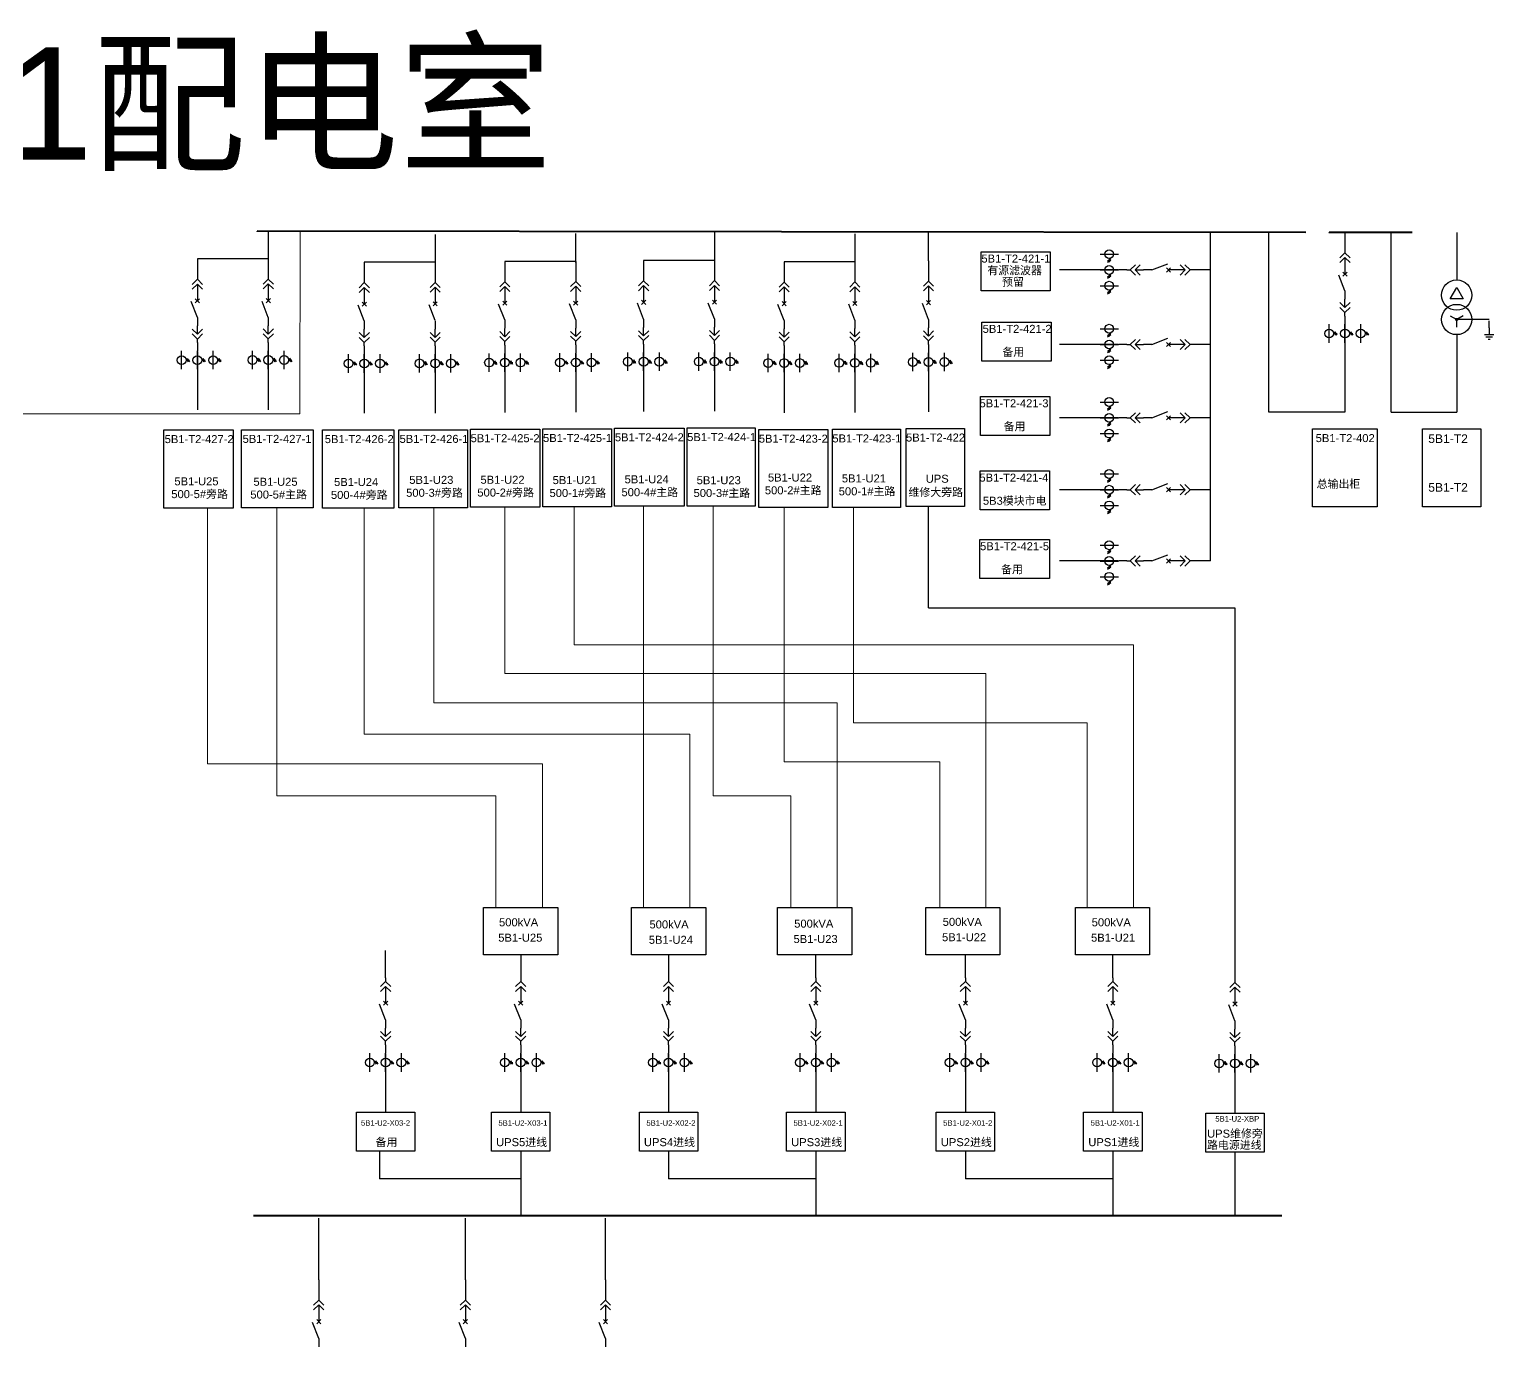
# Model space of a CAD drawing. Header units: metres. Extents: x 1150 to 1425, y 562 to 788.
# Drawn here: x 1287.2 to 1417.6, y 670.5 to 787.8 of the extents above; entities that cross this region are included whole.
import ezdxf
from ezdxf.enums import TextEntityAlignment as Align

# ---------------------------------------------------------------- set-up
doc = ezdxf.new("R2010")
doc.units = ezdxf.units.M
doc.header["$MEASUREMENT"] = 0
doc.linetypes.add('CENTER', pattern=[2, 1.25, -0.25, 0.25, -0.25])
doc.linetypes.add('CONTINOUS', pattern=[0])
doc.layers.get('0').update_dxf_attribs({"linetype": 'CONTINUOUS', "lineweight": 25})
doc.styles.add('Standard_copy2', font='arial.ttf')

# ---------------------------------------------------------------- blocks, each defined once
blk = doc.blocks.new('DYDQAA05')
at = {"color": 0}
blk.add_lwpolyline([(0, 0), (0, -7)], dxfattribs=at)
blk = doc.blocks.new('DYDQAA03')
at = {"color": 0}
for points in [[(0, 0), (0, -1.5)], [(-2.12, -3.62), (0, -1.5)], [(-2.12, -5.62), (0, -3.5)], [(2.12, -3.62), (0, -1.5)], [(2.12, -5.62), (0, -3.5)], [(0, -3.5), (0, -7)]]:
    blk.add_lwpolyline(points, dxfattribs=at)
blk = doc.blocks.new('DYDQAA09')
at = {"color": 0}
blk.add_lwpolyline([(0, 0), (0, -3.5)], dxfattribs=at)
blk.add_lwpolyline([(0, 0), (0, -3.5)], dxfattribs=at)
blk.add_lwpolyline([(0, 0), (0, -3.5)], dxfattribs=at)
blk.add_lwpolyline([(0, 0), (0, -3.5)], dxfattribs=at)
blk.add_lwpolyline([(0, 0), (0, -3.5)], dxfattribs=at)
blk.add_lwpolyline([(0, 0), (0, -3.5)], dxfattribs=at)
blk.add_lwpolyline([(0, 0), (0, -3.5)], dxfattribs=at)
blk.add_lwpolyline([(0, 0), (0, -3.5)], dxfattribs=at)
blk.add_lwpolyline([(0, 0), (0, -3.5)], dxfattribs=at)
blk = doc.blocks.new('DYDQ0201')
at = {"color": 0}
for points in [[(0.86, -0.86), (-0.86, 0.86)], [(-0.86, -0.86), (0.86, 0.86)], [(0, -7), (-2.61, -0.37)]]:
    blk.add_lwpolyline(points, dxfattribs=at)
blk = doc.blocks.new('DYDQAA04')
at = {"color": 0}
for points in [[(0, -3.5), (0, 0)], [(-2.12, -1.38), (0, -3.5)], [(-2.12, -3.38), (0, -5.5)], [(2.12, -1.38), (0, -3.5)], [(2.12, -3.38), (0, -5.5)], [(0, -7), (0, -5.5)]]:
    blk.add_lwpolyline(points, dxfattribs=at)
blk = doc.blocks.new('A$C03DD39B5')
for p, q in [((417, 475), (283, 392)), ((417, 422), (283, 339)), ((350, 333), (350, 467))]:
    blk.add_line(p, q)
blk.add_lwpolyline([(700, 167), (0, 167)])
blk.add_circle((350, 167), 167)

msp = doc.modelspace()

# ---------------------------------------------------------------- linework, layer by layer
for p, q in [((1308.51, 767.27, -38963.55), (1308.51, 769.85, -37580.28)), ((1335.89, 767.05, -18792.38), (1335.89, 769.63, -17409.11)), ((1348.25, 767.13, -18792.38), (1348.25, 769.71, -17409.11)), ((1360.76, 767.01, -18792.38), (1360.76, 769.59, -17409.11)), ((1367.3, 767.2, -19297.44), (1367.3, 769.78, -17914.17)), ((1392.4, 740.46), (1392.41, 769.74, -37580.28)), ((1397.62, 753.71, -37580.28), (1397.62, 769.73, -37580.28)), ((1408.49, 753.71, -39365.66), (1408.49, 769.73, -37580.28)), ((1414.34, 769.73, -34754.74), (1414.34, 765.49, -39365.66)), ((1323.37, 766.97, -18792.38), (1323.37, 769.55, -17409.11)), ((1308.49, 767.36, -38963.55), (1302.17, 767.36, -38963.55)), ((1323.36, 767.07, -18792.38), (1317.04, 767.07, -18792.38)), ((1335.87, 767.14, -18792.38), (1329.56, 767.14, -18792.38)), ((1348.23, 767.22, -18792.38), (1341.92, 767.22, -18792.38)), ((1360.74, 767.11, -18792.38), (1354.43, 767.11, -18792.38)), ((1382.53, 766.38, 2201.21), (1378.96, 766.38, 2201.21)), ((1384.16, 766.38, 2201.21), (1382.53, 766.38, 2201.21)), ((1413.76, 763.8, -39365.66), (1414.34, 764.81, -39365.66)), ((1413.76, 763.8, -39365.66), (1414.34, 764.81, -39365.66)), ((1414.34, 764.81, -39365.66), (1414.93, 763.8, -39365.66)), ((1414.93, 763.8, -39365.66), (1413.76, 763.8, -39365.66)), ((1413.76, 762.31, -39365.66), (1414.34, 761.97, -39365.66)), ((1414.33, 762.07, -39365.66), (1414.24, 761.98, -39365.66)), ((1414.38, 762.07, -39365.66), (1414.25, 761.94, -39365.66)), ((1414.3, 762.06, -39365.66), (1414.25, 762.01, -39365.66)), ((1414.39, 762.06, -39365.66), (1414.26, 761.92, -39365.66)), ((1414.42, 762.04, -39365.66), (1414.28, 761.9, -39365.66)), ((1414.43, 762.03, -39365.66), (1414.29, 761.89, -39365.66)), ((1414.44, 761.99, -39365.66), (1414.33, 761.87, -39365.66)), ((1414.93, 762.31, -39365.66), (1414.34, 761.97, -39365.66)), ((1414.34, 761.3, -39365.66), (1414.34, 761.97, -39365.66)), ((1417.23, 761.97, -39365.66), (1414.34, 761.97, -39365.66)), ((1414.45, 761.97, -39365.66), (1414.35, 761.87, -39365.66)), ((1404.39, 761.49, -37580.28), (1404.39, 759.86, -37580.28)), ((1414.34, 760.62, -39365.66), (1414.34, 753.71, -39365.66)), ((1416.83, 760.62, -39365.66), (1417.64, 760.62, -39365.66)), ((1382.53, 759.74, 2201.21), (1378.96, 759.74, 2201.21)), ((1384.16, 759.74, 2201.21), (1382.53, 759.74, 2201.21)), ((1404.39, 759.86, -37580.28), (1404.39, 753.71, -37580.28)), ((1416.93, 760.42, -39365.66), (1417.54, 760.42, -39365.66)), ((1417.13, 760.21, -39365.66), (1417.33, 760.21, -39365.66)), ((1302.17, 759.12, -36762.34), (1302.17, 757.48, -36762.34)), ((1308.49, 759.14, -36070.7), (1308.49, 757.5, -36070.7)), ((1317.04, 758.83, -16591.17), (1317.04, 757.19, -16591.17)), ((1323.36, 758.84, -15899.53), (1323.36, 757.2, -15899.53)), ((1329.56, 758.91, -16591.17), (1329.56, 757.27, -16591.17)), ((1335.87, 758.92, -15899.53), (1335.87, 757.28, -15899.53)), ((1341.92, 758.99, -16591.17), (1341.92, 757.35, -16591.17)), ((1348.23, 759, -15899.53), (1348.23, 757.36, -15899.53)), ((1354.43, 758.87, -16591.17), (1354.43, 757.23, -16591.17)), ((1360.74, 758.88, -15899.53), (1360.74, 757.24, -15899.53)), ((1367.3, 758.96, -17096.23), (1367.3, 757.32, -17096.23)), ((1302.17, 757.48, -36762.34), (1302.17, 753.92, -36762.34)), ((1308.49, 757.5, -36070.7), (1308.49, 753.93, -36070.7)), ((1317.04, 757.19, -16591.17), (1317.04, 753.62, -16591.17)), ((1323.36, 757.2, -15899.53), (1323.36, 753.64, -15899.53)), ((1329.56, 757.27, -16591.17), (1329.56, 753.7, -16591.17)), ((1335.87, 757.28, -15899.53), (1335.87, 753.72, -15899.53)), ((1341.92, 757.35, -16591.17), (1341.92, 753.78, -16591.17)), ((1348.23, 757.36, -15899.53), (1348.23, 753.8, -15899.53)), ((1354.43, 757.23, -16591.17), (1354.43, 753.66, -16591.17)), ((1360.74, 757.24, -15899.53), (1360.74, 753.68, -15899.53)), ((1367.3, 757.32, -17096.23), (1367.3, 753.76, -17096.23)), ((1382.53, 753.21, 2201.21), (1378.96, 753.21, 2201.21)), ((1384.16, 753.21, 2201.21), (1382.53, 753.21, 2201.21)), ((1404.39, 753.71, -37580.28), (1397.62, 753.71, -37580.28)), ((1408.49, 753.71, -39365.66), (1414.34, 753.71, -39365.66)), ((1382.53, 746.81, 2201.21), (1378.96, 746.81, 2201.21)), ((1384.16, 746.81, 2201.21), (1382.53, 746.81, 2201.21)), ((1382.53, 740.46, 2201.21), (1378.96, 740.46, 2201.21)), ((1384.16, 740.46, 2201.21), (1382.53, 740.46, 2201.21)), ((1318.94, 696.57, -16494.78), (1318.94, 694.93, -16494.78)), ((1330.97, 696.57, -16494.78), (1330.97, 694.93, -16494.78)), ((1344.14, 696.57, -16494.78), (1344.14, 694.93, -16494.78)), ((1357.25, 696.57, -16494.78), (1357.25, 694.93, -16494.78)), ((1370.58, 696.57, -16494.78), (1370.58, 694.93, -16494.78)), ((1383.72, 696.57, -16494.78), (1383.72, 694.93, -16494.78)), ((1394.59, 696.49, -15207.89), (1394.59, 694.85, -15207.89)), ((1318.94, 694.93, -16494.78), (1318.94, 691.36, -16494.78)), ((1330.97, 694.93, -16494.78), (1330.97, 691.36, -16494.78)), ((1344.14, 694.93, -16494.78), (1344.14, 691.36, -16494.78)), ((1357.25, 694.93, -16494.78), (1357.25, 691.36, -16494.78)), ((1370.58, 694.93, -16494.78), (1370.58, 691.36, -16494.78)), ((1383.72, 694.93, -16494.78), (1383.72, 691.36, -16494.78)), ((1394.59, 694.85, -15207.89), (1394.59, 691.28, -15207.89)), ((1318.4, 687.89, -16494.78), (1318.4, 685.42, -16494.78)), ((1330.97, 687.89, -16494.78), (1330.97, 682.12, -16494.78)), ((1344.14, 687.89, -16494.78), (1344.14, 685.42, -16494.78)), ((1357.25, 687.89, -16494.78), (1357.25, 682.12, -16494.78)), ((1370.58, 687.89, -16494.78), (1370.58, 685.42, -16494.78)), ((1383.72, 687.89, -16494.78), (1383.72, 682.21, -16494.78)), ((1383.72, 687.89, -16494.78), (1383.72, 685.42, -16494.78)), ((1394.59, 687.8, -16182.2), (1394.59, 682.08, -16182.2)), ((1330.97, 685.42, -16494.78), (1318.4, 685.42, -16494.78)), ((1357.25, 685.42, -16494.78), (1344.14, 685.42, -16494.78)), ((1383.72, 685.42, -16494.78), (1370.58, 685.42, -16494.78)), ((1312.98, 676.44, -17213.37), (1312.98, 681.94, -15830.09)), ((1326.04, 676.44, -17213.37), (1326.04, 681.94, -15830.09)), ((1338.52, 676.44, -17213.37), (1338.52, 681.94, -15830.09))]:
    msp.add_line(p, q)
at = {"color": 1, "lineweight": 20}
for p, q in [((1311.29, 753.58, -16591.17), (1311.32, 769.85, -37580.28)), ((1264.26, 753.58, -16591.17), (1311.29, 753.58, -16591.17))]:
    msp.add_line(p, q, dxfattribs=at)
at = {"linetype": 'CENTER', "ltscale": 0.5}
msp.add_line((1417.23, 761.23, -39365.66), (1417.23, 761.97, -39365.66), dxfattribs=at)
at = {"color": 4, "lineweight": 20}
for p, q in [((1303.06, 745.18, -62213.62), (1303.06, 722.4, -62213.62)), ((1317.04, 745.18, -17409.11), (1317.04, 725.05, -17409.11)), ((1323.22, 745.19, -16717.47), (1323.22, 727.84, -16717.47)), ((1329.56, 745.26, -17409.11), (1329.56, 730.44, -17409.11)), ((1335.74, 745.27, -16717.47), (1335.74, 733, -16717.47)), ((1335.74, 733, -16717.47), (1385.54, 733, -16717.47)), ((1385.54, 733, -16717.47), (1385.54, 709.61, 41794.41)), ((1329.56, 730.44, -17409.11), (1372.41, 730.44, -17409.11)), ((1372.41, 730.44, -17409.11), (1372.41, 709.61, 41794.41)), ((1323.22, 727.84, -16717.47), (1359.15, 727.84, -16717.47)), ((1359.15, 727.84, -16717.47), (1359.15, 709.61, 41794.41)), ((1317.04, 725.05, -17409.11), (1346.04, 725.05, -17409.11)), ((1346.04, 725.05, -17409.11), (1346.04, 709.61, 41794.41)), ((1303.06, 722.4, -62213.62), (1332.9, 722.4, -62213.62)), ((1332.9, 722.4, -62213.62), (1332.9, 709.61, 41794.41))]:
    msp.add_line(p, q, dxfattribs=at)
at = {"color": 6, "lineweight": 20}
for p, q in [((1309.25, 745.19, -61521.98), (1309.25, 719.53, -61521.98)), ((1341.92, 745.34, -17409.11), (1341.92, 709.61, 41794.41)), ((1348.1, 745.35, -16717.47), (1348.1, 719.53, -16717.47)), ((1354.43, 745.22, -17409.11), (1354.43, 722.56, -17409.11)), ((1360.61, 745.23, -16717.47), (1360.61, 726.04, -16717.47)), ((1360.61, 726.04, -16717.47), (1381.43, 726.04, -16717.47)), ((1381.43, 726.04, -16717.47), (1381.43, 709.61, 41794.41)), ((1354.43, 722.56, -17409.11), (1368.29, 722.56, -17409.11)), ((1368.29, 722.56, -17409.11), (1368.29, 709.61, 41794.41)), ((1309.25, 719.53, -61521.98), (1328.76, 719.53, -61521.98)), ((1328.76, 719.53, -61521.98), (1328.76, 712.2, -46826.32)), ((1348.1, 719.53, -16717.47), (1355.03, 719.53, -16717.47)), ((1355.03, 719.53, -16717.47), (1355.03, 709.61, 41794.41)), ((1328.76, 712.2, -46826.32), (1328.76, 709.61, 41794.41))]:
    msp.add_line(p, q, dxfattribs=at)
at = {"color": 5, "lineweight": 30}
for p, q in [((1367.3, 736.3, -19549.99), (1367.3, 745.31, -17914.17)), ((1367.3, 736.3, -19549.99), (1394.59, 736.3, -19549.99)), ((1394.59, 736.3, -19549.99), (1394.59, 703.24, -17409.11))]:
    msp.add_line(p, q, dxfattribs=at)
at = {"color": 3}
msp.add_line((1318.91, 705.76, -17409.11), (1318.91, 703.32, -17409.11), dxfattribs=at)
at = {"lineweight": -3}
for p, q in [((1330.97, 705.39, 41794.41), (1330.97, 703.32, -18695.99)), ((1344.14, 705.39, 41794.41), (1344.14, 703.32, -18695.99)), ((1357.25, 703.32, -18695.99), (1357.25, 705.39, 41794.41)), ((1370.58, 703.32, -18695.99), (1370.58, 705.39, 41794.41)), ((1383.72, 703.32, -18695.99), (1383.72, 705.39, 41794.41))]:
    msp.add_line(p, q, dxfattribs=at)
at = {"color": 1, "lineweight": 40}
msp.add_line((1307.17, 682.15, -881.82), (1398.76, 682.15, -881.82), dxfattribs=at)
at = {"color": 1, "lineweight": 40, "ltscale": 100}
for points, elevation in [([(1400.91, 769.73), (1307.49, 769.85), (1307.49, 769.85)], -37580.28), ([(1410.36, 769.73), (1402.99, 769.73), (1402.99, 769.73)], -38554.59)]:
    msp.add_lwpolyline(points, dxfattribs=dict(at, elevation=elevation))
for points in [[(1371.97, 768), (1378.14, 768), (1378.14, 764.52), (1371.97, 764.52)], [(1372.04, 761.73), (1378.22, 761.73), (1378.22, 758.26), (1372.04, 758.26)], [(1371.92, 755.11), (1378.09, 755.11), (1378.09, 751.63), (1371.92, 751.63)], [(1371.9, 748.49), (1378.07, 748.49), (1378.07, 745.01), (1371.9, 745.01)], [(1371.88, 742.37), (1378.06, 742.37), (1378.06, 738.9), (1371.88, 738.9)]]:
    msp.add_lwpolyline(points, close=True)
at = {"elevation": -39365.66}
msp.add_lwpolyline([(1417.23, 761.23), (1417.23, 760.62)], dxfattribs=at)
for points, elevation in [([(1299.19, 752.13), (1305.36, 752.13), (1305.36, 745.18), (1299.19, 745.18)], -62213.62), ([(1306.1, 752.15), (1312.49, 752.15), (1312.49, 745.19), (1306.1, 745.19)], -61521.98), ([(1313.31, 752.13), (1319.66, 752.13), (1319.66, 745.18), (1313.31, 745.18)], -17409.11), ([(1320.13, 752.15), (1326.23, 752.15), (1326.23, 745.19), (1320.13, 745.19)], -16717.47), ([(1326.5, 752.21), (1332.67, 752.21), (1332.67, 745.26), (1326.5, 745.26)], -17409.11), ([(1332.94, 752.23), (1339.06, 752.23), (1339.06, 745.27), (1332.94, 745.27)], -16717.47), ([(1339.33, 752.29), (1345.52, 752.29), (1345.52, 745.34), (1339.33, 745.34)], -17409.11), ([(1345.8, 752.31), (1351.85, 752.31), (1351.85, 745.35), (1345.8, 745.35)], -16717.47), ([(1352.19, 752.17), (1358.34, 752.17), (1358.34, 745.22), (1352.19, 745.22)], -17409.11), ([(1358.74, 752.19), (1364.79, 752.19), (1364.79, 745.23), (1358.74, 745.23)], -16717.47), ([(1365.29, 752.27), (1370.5, 752.27), (1370.5, 745.31), (1365.29, 745.31)], -17914.17), ([(1401.5, 752.22), (1407.25, 752.22), (1407.25, 745.27), (1401.5, 745.27)], -38398.22), ([(1411.29, 752.22), (1416.49, 752.22), (1416.49, 745.27), (1411.29, 745.27)], -37825.97), ([(1316.33, 691.36), (1321.54, 691.36), (1321.54, 687.89), (1316.33, 687.89)], -16494.78), ([(1328.36, 691.36), (1333.57, 691.36), (1333.57, 687.89), (1328.36, 687.89)], -16494.78), ([(1341.54, 691.36), (1346.75, 691.36), (1346.75, 687.89), (1341.54, 687.89)], -16494.78), ([(1354.65, 691.36), (1359.86, 691.36), (1359.86, 687.89), (1354.65, 687.89)], -16494.78), ([(1367.97, 691.36), (1373.18, 691.36), (1373.18, 687.89), (1367.97, 687.89)], -16494.78), ([(1381.11, 691.36), (1386.32, 691.36), (1386.32, 687.89), (1381.11, 687.89)], -16494.78), ([(1391.99, 691.28), (1397.2, 691.28), (1397.2, 687.8), (1391.99, 687.8)], -15207.89)]:
    msp.add_lwpolyline(points, close=True, dxfattribs=dict(elevation=elevation))
at = {"lineweight": -3, "elevation": 41794.41}
for points in [[(1327.66, 709.61), (1334.27, 709.61), (1334.27, 705.39), (1327.66, 705.39)], [(1340.84, 709.61), (1347.45, 709.61), (1347.45, 705.39), (1340.84, 705.39)], [(1353.84, 709.61), (1360.45, 709.61), (1360.45, 705.39), (1353.84, 705.39)], [(1367.05, 709.61), (1373.66, 709.61), (1373.66, 705.39), (1367.05, 705.39)], [(1380.38, 709.61), (1386.99, 709.61), (1386.99, 705.39), (1380.38, 705.39)]]:
    msp.add_lwpolyline(points, close=True, dxfattribs=at)
at = {"linetype": 'CONTINOUS'}
for centre in [(1414.34, 764.14, -39365.66), (1414.34, 761.97, -39365.66)]:
    msp.add_circle(centre, 1.35, dxfattribs=at)
msp.add_circle((1414.34, 761.97, -39365.66), 0.101)

# ---------------------------------------------------------------- block references
at = {"xscale": 0.2128954749704126, "yscale": 0.2128954749704126, "zscale": 0.2128954749704126}
for name, p in [('DYDQAA05', (1404.39, 769.73, -39781.49)), ('DYDQAA05', (1302.17, 767.36, -38963.55)), ('DYDQAA05', (1308.49, 767.36, -38271.92)), ('DYDQAA05', (1317.04, 767.07, -18792.38)), ('DYDQAA05', (1323.36, 767.07, -18100.74)), ('DYDQAA05', (1329.56, 767.14, -18792.38)), ('DYDQAA05', (1335.87, 767.14, -18100.74)), ('DYDQAA05', (1341.92, 767.22, -18792.38)), ('DYDQAA05', (1348.23, 767.22, -18100.74)), ('DYDQAA05', (1354.43, 767.11, -18792.38)), ('DYDQAA05', (1360.74, 767.11, -18100.74)), ('DYDQAA05', (1367.3, 767.2, -19297.44)), ('DYDQAA03', (1404.39, 768.24, -39781.49)), ('DYDQAA03', (1302.17, 765.87, -38963.55)), ('DYDQAA03', (1308.49, 765.89, -38271.92)), ('DYDQAA03', (1341.92, 765.73, -18792.38)), ('DYDQAA03', (1348.23, 765.75, -18100.74)), ('DYDQAA03', (1367.3, 765.71, -19297.44)), ('DYDQ0201', (1404.39, 766.01, -39781.49)), ('DYDQAA09', (1404.39, 766.75, -39781.49)), ('DYDQAA09', (1302.17, 764.38, -38963.55)), ('DYDQAA09', (1308.49, 764.4, -38271.92)), ('DYDQAA03', (1317.04, 765.57, -18792.38)), ('DYDQAA03', (1323.36, 765.59, -18100.74)), ('DYDQAA03', (1329.56, 765.65, -18792.38)), ('DYDQAA03', (1335.87, 765.67, -18100.74)), ('DYDQAA03', (1354.43, 765.62, -18792.38)), ('DYDQAA03', (1360.74, 765.63, -18100.74)), ('DYDQAA09', (1404.39, 764.52, -39781.49)), ('DYDQ0201', (1302.17, 763.64, -38963.55)), ('DYDQ0201', (1308.49, 763.65, -38271.92)), ('DYDQ0201', (1317.04, 763.34, -18792.38)), ('DYDQAA09', (1317.04, 764.08, -18792.38)), ('DYDQ0201', (1323.36, 763.36, -18100.74)), ('DYDQAA09', (1323.36, 764.1, -18100.74)), ('DYDQ0201', (1329.56, 763.42, -18792.38)), ('DYDQAA09', (1329.56, 764.16, -18792.38)), ('DYDQ0201', (1335.87, 763.43, -18100.74)), ('DYDQAA09', (1335.87, 764.18, -18100.74)), ('DYDQ0201', (1341.92, 763.5, -18792.38)), ('DYDQAA09', (1341.92, 764.24, -18792.38)), ('DYDQ0201', (1348.23, 763.51, -18100.74)), ('DYDQAA09', (1348.23, 764.26, -18100.74)), ('DYDQ0201', (1354.43, 763.38, -18792.38)), ('DYDQAA09', (1354.43, 764.12, -18792.38)), ('DYDQ0201', (1360.74, 763.4, -18100.74)), ('DYDQAA09', (1360.74, 764.14, -18100.74)), ('DYDQ0201', (1367.3, 763.47, -19297.44)), ('DYDQAA09', (1367.3, 764.22, -19297.44)), ('DYDQAA04', (1404.39, 763.77, -39781.49)), ('DYDQAA09', (1302.17, 762.15, -38963.55)), ('DYDQAA09', (1308.49, 762.16, -38271.92)), ('DYDQAA09', (1317.04, 761.85, -18792.38)), ('DYDQAA09', (1323.36, 761.86, -18100.74)), ('DYDQAA09', (1329.56, 761.93, -18792.38)), ('DYDQAA09', (1335.87, 761.94, -18100.74)), ('DYDQAA09', (1341.92, 762.01, -18792.38)), ('DYDQAA09', (1348.23, 762.02, -18100.74)), ('DYDQAA09', (1354.43, 761.89, -18792.38)), ('DYDQAA09', (1360.74, 761.91, -18100.74)), ('DYDQAA09', (1367.3, 761.98, -19297.44)), ('DYDQAA09', (1404.39, 762.28, -39781.49)), ('DYDQAA04', (1302.17, 761.4, -38963.55)), ('DYDQAA04', (1308.49, 761.42, -38271.92)), ('DYDQAA04', (1317.04, 761.1, -18792.38)), ('DYDQAA04', (1323.36, 761.12, -18100.74)), ('DYDQAA04', (1329.56, 761.18, -18792.38)), ('DYDQAA04', (1335.87, 761.2, -18100.74)), ('DYDQAA04', (1341.92, 761.26, -18792.38)), ('DYDQAA04', (1348.23, 761.28, -18100.74)), ('DYDQAA04', (1354.43, 761.14, -18792.38)), ('DYDQAA04', (1360.74, 761.16, -18100.74)), ('DYDQAA04', (1367.3, 761.24, -19297.44)), ('DYDQAA09', (1302.17, 759.91, -38963.55)), ('DYDQAA09', (1308.49, 759.93, -38271.92)), ('DYDQAA09', (1317.04, 759.61, -18792.38)), ('DYDQAA09', (1323.36, 759.63, -18100.74)), ('DYDQAA09', (1329.56, 759.69, -18792.38)), ('DYDQAA09', (1335.87, 759.71, -18100.74)), ('DYDQAA09', (1341.92, 759.77, -18792.38)), ('DYDQAA09', (1348.23, 759.79, -18100.74)), ('DYDQAA09', (1354.43, 759.65, -18792.38)), ('DYDQAA09', (1360.74, 759.67, -18100.74)), ('DYDQAA09', (1367.3, 759.75, -19297.44)), ('DYDQAA03', (1318.94, 703.32, -18695.99)), ('DYDQAA03', (1330.97, 703.32, -18695.99)), ('DYDQAA03', (1344.14, 703.32, -18695.99)), ('DYDQAA03', (1357.25, 703.32, -18695.99)), ('DYDQAA03', (1370.58, 703.32, -18695.99)), ('DYDQAA03', (1383.72, 703.32, -18695.99)), ('DYDQAA03', (1394.59, 703.24, -17409.11)), ('DYDQAA09', (1318.94, 701.83, -18695.99)), ('DYDQAA09', (1330.97, 701.83, -18695.99)), ('DYDQAA09', (1344.14, 701.83, -18695.99)), ('DYDQAA09', (1357.25, 701.83, -18695.99)), ('DYDQAA09', (1370.58, 701.83, -18695.99)), ('DYDQAA09', (1383.72, 701.83, -18695.99)), ('DYDQ0201', (1318.94, 701.08, -18695.99)), ('DYDQ0201', (1330.97, 701.08, -18695.99)), ('DYDQ0201', (1344.14, 701.08, -18695.99)), ('DYDQ0201', (1357.25, 701.08, -18695.99)), ('DYDQ0201', (1370.58, 701.08, -18695.99)), ('DYDQ0201', (1383.72, 701.08, -18695.99)), ('DYDQ0201', (1394.59, 701, -17409.11)), ('DYDQAA09', (1394.59, 701.75, -17409.11)), ('DYDQAA09', (1318.94, 699.59, -18695.99)), ('DYDQAA09', (1330.97, 699.59, -18695.99)), ('DYDQAA09', (1344.14, 699.59, -18695.99)), ('DYDQAA09', (1357.25, 699.59, -18695.99)), ('DYDQAA09', (1370.58, 699.59, -18695.99)), ('DYDQAA09', (1383.72, 699.59, -18695.99)), ('DYDQAA09', (1394.59, 699.51, -17409.11)), ('DYDQAA04', (1318.94, 698.85, -18695.99)), ('DYDQAA04', (1330.97, 698.85, -18695.99)), ('DYDQAA04', (1344.14, 698.85, -18695.99)), ('DYDQAA04', (1357.25, 698.85, -18695.99)), ('DYDQAA04', (1370.58, 698.85, -18695.99)), ('DYDQAA04', (1383.72, 698.85, -18695.99)), ('DYDQAA04', (1394.59, 698.77, -17409.11)), ('DYDQAA09', (1318.94, 697.36, -18695.99)), ('DYDQAA09', (1330.97, 697.36, -18695.99)), ('DYDQAA09', (1344.14, 697.36, -18695.99)), ('DYDQAA09', (1357.25, 697.36, -18695.99)), ('DYDQAA09', (1370.58, 697.36, -18695.99)), ('DYDQAA09', (1383.72, 697.36, -18695.99)), ('DYDQAA09', (1394.59, 697.27, -17409.11)), ('DYDQAA05', (1312.98, 676.44, -17213.37)), ('DYDQAA05', (1326.04, 676.44, -17213.37)), ('DYDQAA05', (1338.52, 676.44, -17213.37)), ('DYDQAA03', (1312.98, 674.95, -17213.37)), ('DYDQAA03', (1326.04, 674.95, -17213.37)), ('DYDQAA03', (1338.52, 674.95, -17213.37)), ('DYDQAA09', (1312.98, 673.46, -17213.37)), ('DYDQAA09', (1326.04, 673.46, -17213.37)), ('DYDQAA09', (1338.52, 673.46, -17213.37)), ('DYDQ0201', (1312.98, 672.71, -17213.37)), ('DYDQ0201', (1326.04, 672.71, -17213.37)), ('DYDQ0201', (1338.52, 672.71, -17213.37)), ('DYDQAA09', (1312.98, 671.22, -17213.37)), ('DYDQAA09', (1326.04, 671.22, -17213.37)), ('DYDQAA09', (1338.52, 671.22, -17213.37))]:
    msp.add_blockref(name, p, dxfattribs=at)
for name, p, xscale, yscale, zscale, rotation in [('A$C03DD39B5', (1384.21, 768.18, 2201.21), 0.002338875, 0.002338875, 0.002338875, 180), ('A$C03DD39B5', (1384.21, 766.77, 2201.21), 0.002338875, 0.002338875, 0.002338875, 180), ('DYDQAA09', (1384.95, 766.38), 0.2128954749704126, 0.2128954749704126, 0.2128954749704126, 270), ('DYDQAA04', (1386.44, 766.38), 0.2128954749704126, 0.2128954749704126, 0.2128954749704126, 270), ('DYDQAA09', (1387.19, 766.38), 0.2128954749704126, 0.2128954749704126, 0.2128954749704126, 270), ('DYDQ0201', (1388.68, 766.38), 0.2128954749704126, 0.2128954749704126, 0.2128954749704126, 270), ('DYDQAA09', (1389.42, 766.38), 0.2128954749704126, 0.2128954749704126, 0.2128954749704126, 270), ('DYDQAA03', (1390.91, 766.38), 0.2128954749704126, 0.2128954749704126, 0.2128954749704126, 270), ('DYDQAA05', (1392.4, 766.38), 0.2128954749704126, 0.2128954749704126, 0.2128954749704126, 270), ('A$C03DD39B5', (1384.21, 765.37, 2201.21), 0.002338875, 0.002338875, 0.002338875, 180), ('A$C03DD39B5', (1384.21, 761.54, 2201.21), 0.002338875, 0.002338875, 0.002338875, 180), ('A$C03DD39B5', (1402.59, 761.54, -37580.28), 0.002338875, 0.002338875, 0.002338875, 270), ('A$C03DD39B5', (1404, 761.54, -37580.28), 0.002338875, 0.002338875, 0.002338875, 270), ('A$C03DD39B5', (1405.4, 761.54, -37580.28), 0.002338875, 0.002338875, 0.002338875, 270), ('A$C03DD39B5', (1300.38, 759.17, -36762.34), 0.002338875, 0.002338875, 0.002338875, 270), ('A$C03DD39B5', (1301.78, 759.17, -36762.34), 0.002338875, 0.002338875, 0.002338875, 270), ('A$C03DD39B5', (1303.19, 759.17, -36762.34), 0.002338875, 0.002338875, 0.002338875, 270), ('A$C03DD39B5', (1306.7, 759.18, -36070.7), 0.002338875, 0.002338875, 0.002338875, 270), ('A$C03DD39B5', (1308.1, 759.18, -36070.7), 0.002338875, 0.002338875, 0.002338875, 270), ('A$C03DD39B5', (1309.5, 759.18, -36070.7), 0.002338875, 0.002338875, 0.002338875, 270), ('A$C03DD39B5', (1384.21, 760.13, 2201.21), 0.002338875, 0.002338875, 0.002338875, 180), ('DYDQAA09', (1384.95, 759.74), 0.2128954749704126, 0.2128954749704126, 0.2128954749704126, 270), ('DYDQAA04', (1386.44, 759.74), 0.2128954749704126, 0.2128954749704126, 0.2128954749704126, 270), ('DYDQAA09', (1387.19, 759.74), 0.2128954749704126, 0.2128954749704126, 0.2128954749704126, 270), ('DYDQ0201', (1388.68, 759.74), 0.2128954749704126, 0.2128954749704126, 0.2128954749704126, 270), ('DYDQAA09', (1389.42, 759.74), 0.2128954749704126, 0.2128954749704126, 0.2128954749704126, 270), ('DYDQAA03', (1390.91, 759.74), 0.2128954749704126, 0.2128954749704126, 0.2128954749704126, 270), ('DYDQAA05', (1392.4, 759.74), 0.2128954749704126, 0.2128954749704126, 0.2128954749704126, 270), ('A$C03DD39B5', (1315.25, 758.87, -16591.17), 0.002338875, 0.002338875, 0.002338875, 270), ('A$C03DD39B5', (1316.65, 758.87, -16591.17), 0.002338875, 0.002338875, 0.002338875, 270), ('A$C03DD39B5', (1318.05, 758.87, -16591.17), 0.002338875, 0.002338875, 0.002338875, 270), ('A$C03DD39B5', (1321.56, 758.88, -15899.53), 0.002338875, 0.002338875, 0.002338875, 270), ('A$C03DD39B5', (1322.97, 758.88, -15899.53), 0.002338875, 0.002338875, 0.002338875, 270), ('A$C03DD39B5', (1324.37, 758.88, -15899.53), 0.002338875, 0.002338875, 0.002338875, 270), ('A$C03DD39B5', (1327.76, 758.95, -16591.17), 0.002338875, 0.002338875, 0.002338875, 270), ('A$C03DD39B5', (1329.17, 758.95, -16591.17), 0.002338875, 0.002338875, 0.002338875, 270), ('A$C03DD39B5', (1330.57, 758.95, -16591.17), 0.002338875, 0.002338875, 0.002338875, 270), ('A$C03DD39B5', (1334.08, 758.96, -15899.53), 0.002338875, 0.002338875, 0.002338875, 270), ('A$C03DD39B5', (1335.48, 758.96, -15899.53), 0.002338875, 0.002338875, 0.002338875, 270), ('A$C03DD39B5', (1336.89, 758.96, -15899.53), 0.002338875, 0.002338875, 0.002338875, 270), ('A$C03DD39B5', (1340.12, 759.03, -16591.17), 0.002338875, 0.002338875, 0.002338875, 270), ('A$C03DD39B5', (1341.53, 759.03, -16591.17), 0.002338875, 0.002338875, 0.002338875, 270), ('A$C03DD39B5', (1342.93, 759.03, -16591.17), 0.002338875, 0.002338875, 0.002338875, 270), ('A$C03DD39B5', (1346.44, 759.04, -15899.53), 0.002338875, 0.002338875, 0.002338875, 270), ('A$C03DD39B5', (1347.84, 759.04, -15899.53), 0.002338875, 0.002338875, 0.002338875, 270), ('A$C03DD39B5', (1349.25, 759.04, -15899.53), 0.002338875, 0.002338875, 0.002338875, 270), ('A$C03DD39B5', (1352.63, 758.91, -16591.17), 0.002338875, 0.002338875, 0.002338875, 270), ('A$C03DD39B5', (1354.04, 758.91, -16591.17), 0.002338875, 0.002338875, 0.002338875, 270), ('A$C03DD39B5', (1355.44, 758.91, -16591.17), 0.002338875, 0.002338875, 0.002338875, 270), ('A$C03DD39B5', (1358.95, 758.92, -15899.53), 0.002338875, 0.002338875, 0.002338875, 270), ('A$C03DD39B5', (1360.35, 758.92, -15899.53), 0.002338875, 0.002338875, 0.002338875, 270), ('A$C03DD39B5', (1361.76, 758.92, -15899.53), 0.002338875, 0.002338875, 0.002338875, 270), ('A$C03DD39B5', (1365.51, 759, -17096.23), 0.002338875, 0.002338875, 0.002338875, 270), ('A$C03DD39B5', (1366.91, 759, -17096.23), 0.002338875, 0.002338875, 0.002338875, 270), ('A$C03DD39B5', (1368.32, 759, -17096.23), 0.002338875, 0.002338875, 0.002338875, 270), ('A$C03DD39B5', (1384.21, 758.73, 2201.21), 0.002338875, 0.002338875, 0.002338875, 180), ('A$C03DD39B5', (1384.21, 755.01, 2201.21), 0.002338875, 0.002338875, 0.002338875, 180), ('A$C03DD39B5', (1384.21, 753.6, 2201.21), 0.002338875, 0.002338875, 0.002338875, 180), ('DYDQAA09', (1384.95, 753.21), 0.2128954749704126, 0.2128954749704126, 0.2128954749704126, 270), ('DYDQAA04', (1386.44, 753.21), 0.2128954749704126, 0.2128954749704126, 0.2128954749704126, 270), ('DYDQAA09', (1387.19, 753.21), 0.2128954749704126, 0.2128954749704126, 0.2128954749704126, 270), ('DYDQ0201', (1388.68, 753.21), 0.2128954749704126, 0.2128954749704126, 0.2128954749704126, 270), ('DYDQAA09', (1389.42, 753.21), 0.2128954749704126, 0.2128954749704126, 0.2128954749704126, 270), ('DYDQAA03', (1390.91, 753.21), 0.2128954749704126, 0.2128954749704126, 0.2128954749704126, 270), ('DYDQAA05', (1392.4, 753.21), 0.2128954749704126, 0.2128954749704126, 0.2128954749704126, 270), ('A$C03DD39B5', (1384.21, 752.2, 2201.21), 0.002338875, 0.002338875, 0.002338875, 180), ('A$C03DD39B5', (1384.21, 748.6, 2201.21), 0.002338875, 0.002338875, 0.002338875, 180), ('A$C03DD39B5', (1384.21, 747.2, 2201.21), 0.002338875, 0.002338875, 0.002338875, 180), ('DYDQAA09', (1384.95, 746.81), 0.2128954749704126, 0.2128954749704126, 0.2128954749704126, 270), ('DYDQAA04', (1386.44, 746.81), 0.2128954749704126, 0.2128954749704126, 0.2128954749704126, 270), ('DYDQAA09', (1387.19, 746.81), 0.2128954749704126, 0.2128954749704126, 0.2128954749704126, 270), ('DYDQ0201', (1388.68, 746.81), 0.2128954749704126, 0.2128954749704126, 0.2128954749704126, 270), ('DYDQAA09', (1389.42, 746.81), 0.2128954749704126, 0.2128954749704126, 0.2128954749704126, 270), ('DYDQAA03', (1390.91, 746.81), 0.2128954749704126, 0.2128954749704126, 0.2128954749704126, 270), ('DYDQAA05', (1392.4, 746.81), 0.2128954749704126, 0.2128954749704126, 0.2128954749704126, 270), ('A$C03DD39B5', (1384.21, 745.8, 2201.21), 0.002338875, 0.002338875, 0.002338875, 180), ('A$C03DD39B5', (1384.21, 742.25, 2201.21), 0.002338875, 0.002338875, 0.002338875, 180), ('DYDQAA04', (1386.44, 740.46), 0.2128954749704126, 0.2128954749704126, 0.2128954749704126, 270), ('DYDQ0201', (1388.68, 740.46), 0.2128954749704126, 0.2128954749704126, 0.2128954749704126, 270), ('DYDQAA03', (1390.91, 740.46), 0.2128954749704126, 0.2128954749704126, 0.2128954749704126, 270), ('A$C03DD39B5', (1384.21, 740.85, 2201.21), 0.002338875, 0.002338875, 0.002338875, 180), ('DYDQAA09', (1384.95, 740.46), 0.2128954749704126, 0.2128954749704126, 0.2128954749704126, 270), ('DYDQAA09', (1387.19, 740.46), 0.2128954749704126, 0.2128954749704126, 0.2128954749704126, 270), ('DYDQAA09', (1389.42, 740.46), 0.2128954749704126, 0.2128954749704126, 0.2128954749704126, 270), ('DYDQAA05', (1392.4, 740.46), 0.2128954749704126, 0.2128954749704126, 0.2128954749704126, 270), ('A$C03DD39B5', (1384.21, 739.45, 2201.21), 0.002338875, 0.002338875, 0.002338875, 180), ('A$C03DD39B5', (1317.15, 696.61, -16494.78), 0.002338875, 0.002338875, 0.002338875, 270), ('A$C03DD39B5', (1318.55, 696.61, -16494.78), 0.002338875, 0.002338875, 0.002338875, 270), ('A$C03DD39B5', (1319.95, 696.61, -16494.78), 0.002338875, 0.002338875, 0.002338875, 270), ('A$C03DD39B5', (1329.17, 696.61, -16494.78), 0.002338875, 0.002338875, 0.002338875, 270), ('A$C03DD39B5', (1330.58, 696.61, -16494.78), 0.002338875, 0.002338875, 0.002338875, 270), ('A$C03DD39B5', (1331.98, 696.61, -16494.78), 0.002338875, 0.002338875, 0.002338875, 270), ('A$C03DD39B5', (1342.35, 696.61, -16494.78), 0.002338875, 0.002338875, 0.002338875, 270), ('A$C03DD39B5', (1343.75, 696.61, -16494.78), 0.002338875, 0.002338875, 0.002338875, 270), ('A$C03DD39B5', (1345.16, 696.61, -16494.78), 0.002338875, 0.002338875, 0.002338875, 270), ('A$C03DD39B5', (1355.46, 696.61, -16494.78), 0.002338875, 0.002338875, 0.002338875, 270), ('A$C03DD39B5', (1356.86, 696.61, -16494.78), 0.002338875, 0.002338875, 0.002338875, 270), ('A$C03DD39B5', (1358.27, 696.61, -16494.78), 0.002338875, 0.002338875, 0.002338875, 270), ('A$C03DD39B5', (1368.79, 696.61, -16494.78), 0.002338875, 0.002338875, 0.002338875, 270), ('A$C03DD39B5', (1370.19, 696.61, -16494.78), 0.002338875, 0.002338875, 0.002338875, 270), ('A$C03DD39B5', (1371.59, 696.61, -16494.78), 0.002338875, 0.002338875, 0.002338875, 270), ('A$C03DD39B5', (1381.92, 696.61, -16494.78), 0.002338875, 0.002338875, 0.002338875, 270), ('A$C03DD39B5', (1383.33, 696.61, -16494.78), 0.002338875, 0.002338875, 0.002338875, 270), ('A$C03DD39B5', (1384.73, 696.61, -16494.78), 0.002338875, 0.002338875, 0.002338875, 270), ('A$C03DD39B5', (1392.8, 696.53, -15207.89), 0.002338875, 0.002338875, 0.002338875, 270), ('A$C03DD39B5', (1394.2, 696.53, -15207.89), 0.002338875, 0.002338875, 0.002338875, 270), ('A$C03DD39B5', (1395.6, 696.53, -15207.89), 0.002338875, 0.002338875, 0.002338875, 270)]:
    msp.add_blockref(name, p, dxfattribs=dict(xscale=xscale, yscale=yscale, zscale=zscale, rotation=rotation))

# ---------------------------------------------------------------- texts
at = {"lineweight": 0, "style": 'Standard_copy2'}
for s, height, p in [('5B1-T2-421-1', 0.7128, (1375.08, 767.04, -1383.28)), ('有源滤波器', 0.713, (1374.96, 765.99, -1004.48)), ('预留', 0.713, (1374.82, 764.96, -878.18)), ('5B1-T2-421-2', 0.7128, (1375.19, 760.78, -1383.28)), ('备用', 0.713, (1374.85, 758.72, -1383.28)), ('5B1-T2-421-3', 0.7128, (1374.91, 754.15, -1383.28)), ('备用', 0.713, (1374.96, 752.09, -1383.28)), ('5B1-T2-427-2', 0.7128, (1302.33, 750.96, -63596.89)), ('5B1-T2-427-1', 0.7128, (1309.27, 750.98, -62905.25)), ('5B1-T2-426-2', 0.7128, (1316.59, 750.96, -18792.38)), ('5B1-T2-426-1', 0.7128, (1323.25, 750.98, -18100.74)), ('5B1-T2-425-2', 0.7128, (1329.58, 751.04, -18792.38)), ('5B1-T2-425-1', 0.7128, (1336.03, 751.06, -18100.74)), ('5B1-T2-424-2', 0.7128, (1342.43, 751.12, -18792.38)), ('5B1-T2-423-2', 0.7128, (1355.25, 751, -18792.38)), ('5B1-T2-423-1', 0.7128, (1361.8, 751.02, -18100.74)), ('5B1-T2-422', 0.713, (1367.92, 751.1, -19297.44)), ('5B1-T2-402', 0.713, (1404.41, 751.05, -39781.49)), ('5B1-U25', 0.713, (1302.09, 747.2, 19663.48)), ('5B1-U25', 0.713, (1309.13, 747.16, 19663.48)), ('5B1-U24', 0.713, (1316.31, 747.14, 19663.48)), ('5B1-U23', 0.713, (1323.01, 747.33, 19663.48)), ('5B1-U22', 0.713, (1329.35, 747.34, 19663.48)), ('5B1-U21', 0.713, (1335.78, 747.31, 19663.48)), ('5B1-U24', 0.713, (1342.19, 747.38, 19663.48)), ('5B1-U23', 0.713, (1348.61, 747.3, 19663.48)), ('5B1-U22', 0.713, (1354.96, 747.54, 19663.48)), ('5B1-U21', 0.713, (1361.54, 747.46, 19663.48)), ('UPS', 0.713, (1368.07, 747.43, 27025.81)), ('5B1-T2-421-4', 0.7128, (1374.9, 747.53, -1383.28)), ('总输出柜', 0.713, (1403.81, 746.97, -39781.49)), ('500-5#旁路', 0.713, (1302.37, 746.06, 18689.17)), ('500-5#主路', 0.713, (1309.41, 746.02, 18689.17)), ('500-4#旁路', 0.713, (1316.59, 745.99, 18689.17)), ('500-3#旁路', 0.713, (1323.29, 746.18, 18689.17)), ('500-2#旁路', 0.713, (1329.63, 746.2, 18689.17)), ('500-1#旁路', 0.713, (1336.06, 746.16, 18689.17)), ('500-4#主路', 0.713, (1342.47, 746.23, 18689.17)), ('500-3#主路', 0.713, (1348.89, 746.16, 18689.17)), ('500-2#主路', 0.713, (1355.24, 746.4, 18689.17)), ('500-1#主路', 0.713, (1361.82, 746.31, 18689.17)), ('维修大旁路', 0.713, (1367.94, 746.23, 27025.81)), ('5B3模块市电', 0.713, (1374.97, 745.47, -1383.28)), ('5B1-T2-421-5', 0.7128, (1374.96, 741.42, -1383.28)), ('备用', 0.713, (1374.73, 739.36, -1383.28)), ('5B1-U2-X03-2', 0.49, (1318.93, 690.16, -14293.56)), ('5B1-U2-X03-1', 0.49, (1331.17, 690.16, -14293.56)), ('5B1-U2-X02-2', 0.49, (1344.35, 690.16, -14293.56)), ('5B1-U2-X02-1', 0.49, (1357.46, 690.16, -14293.56)), ('5B1-U2-X01-2', 0.49, (1370.79, 690.16, -14293.56)), ('5B1-U2-X01-1', 0.49, (1383.92, 690.16, -14293.56)), ('5B1-U2-XBP', 0.49, (1394.8, 690.53, -13006.68)), ('备用', 0.713, (1319.02, 688.34, -17625.5)), ('UPS5进线', 0.713, (1331.05, 688.34, -17625.5)), ('UPS4进线', 0.713, (1344.22, 688.34, -17625.5)), ('UPS3进线', 0.713, (1357.33, 688.34, -17625.5)), ('UPS2进线', 0.713, (1370.66, 688.34, -17625.5)), ('UPS1进线', 0.713, (1383.8, 688.34, -17625.5)), ('路电源进线', 0.713, (1394.53, 688.09, -18539.83)), ('UPS维修旁', 0.713, (1394.59, 689.1, -18539.83))]:
    msp.add_text(s, height=height, dxfattribs=at).set_placement(p, align=Align.CENTER)
at = {"color": 7, "lineweight": 0, "style": 'Standard_copy2'}
msp.add_text('5B1-T2-424-1', height=0.7128, dxfattribs=at).set_placement((1348.87, 751.14, -18100.74), align=Align.CENTER)
at = {"lineweight": 0, "ltscale": 100, "style": 'Standard_copy2'}
for s, p in [('500kVA', (1329.04, 708.28, 408.97)), ('500kVA', (1342.44, 708.09)), ('500kVA', (1355.33, 708.16, -17409.11)), ('500kVA', (1368.56, 708.32, -17409.11)), ('500kVA', (1381.83, 708.28, -17409.11)), ('5B1-U25', (1328.97, 706.91)), ('5B1-U24', (1342.38, 706.72, -408.97)), ('5B1-U23', (1355.27, 706.79, -17818.08)), ('5B1-U22', (1368.5, 706.95, -17818.08)), ('5B1-U21', (1381.77, 706.91, -17818.08))]:
    msp.add_text(s, height=0.713, dxfattribs=at).set_placement(p, align=Align.MIDDLE_LEFT)
at = {"color": 0, "insert": (1267.98, 786.22, -34111.26), "char_height": 10, "width": 0.000000001, "attachment_point": 1, "style": 'Standard_copy2'}
msp.add_mtext('5B1{\\fSimSun|b0|i0|c134|p2;配电室}', dxfattribs=at)
at = {"char_height": 0.77, "width": 1.1343, "attachment_point": 1, "style": 'Standard_copy2'}
for insert in [(1411.81, 751.74, -33826.01), (1411.81, 747.4, -33826.01)]:
    msp.add_mtext('5B1-T2', dxfattribs=dict(at, insert=insert))

doc.saveas('drawing.dxf')
